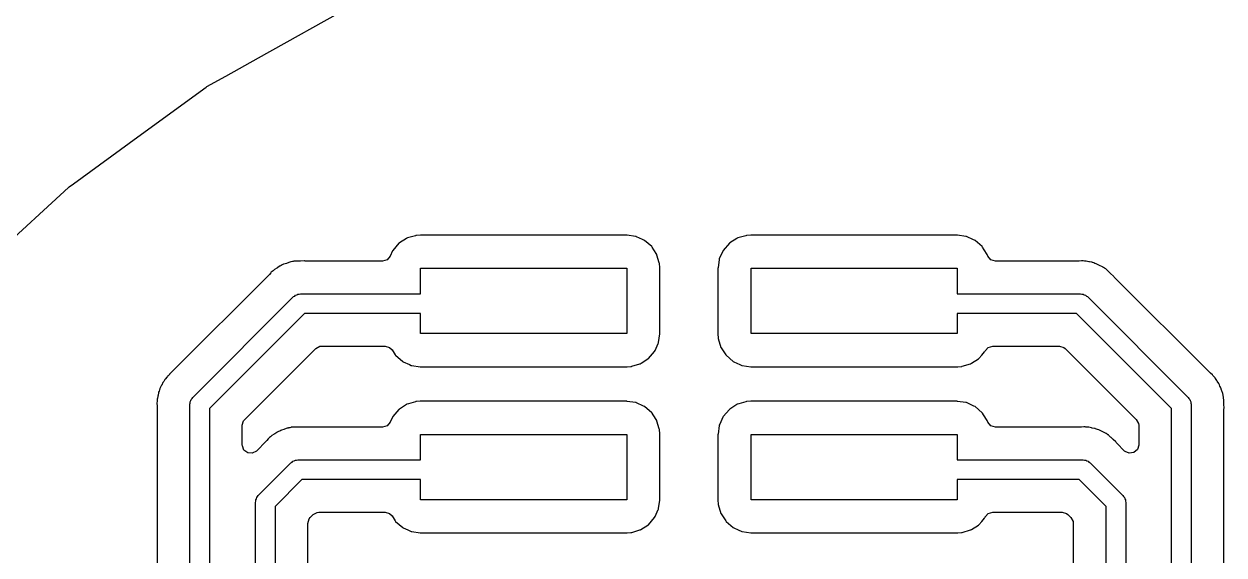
# Model space of a CAD drawing. Extents: x -3.92 to 3.92, y 0.02 to 7.83.
# Drawn here: x -3.51 to -2.788, y 2.112 to 2.432 of the extents above; entities that cross this region are included whole.
import ezdxf

# ---------------------------------------------------------------- set-up
doc = ezdxf.new("R2010")
doc.units = 0
doc.header["$MEASUREMENT"] = 0
doc.layers.add('BLACK', color=7, linetype='CONTINUOUS')

msp = doc.modelspace()

# ---------------------------------------------------------------- linework, layer by layer
at = {"layer": 'BLACK', "linetype": 'CONTINUOUS'}
for p, q in [((-3.36909, 2.41182), (-3.31248, 2.44353)), ((-3.38877, 2.40079), (-3.36909, 2.41182)), ((-3.40017, 2.39441), (-3.38877, 2.40079)), ((-3.44177, 2.36416), (-3.40066, 2.39409)), ((-3.40066, 2.39409), (-3.40017, 2.39441)), ((-3.48055, 2.33593), (-3.44177, 2.36416)), ((-3.53874, 2.28299), (-3.48358, 2.33368)), ((-3.48358, 2.33368), (-3.48314, 2.33404)), ((-3.48314, 2.33404), (-3.48055, 2.33593)), ((-3.27952, 2.30326), (-3.27992, 2.30314)), ((-3.27474, 2.30466), (-3.27952, 2.30326)), ((-3.27449, 2.30474), (-3.27474, 2.30466)), ((-3.27474, 2.30466), (-3.27474, 2.30466)), ((-3.27422, 2.30476), (-3.27449, 2.30474)), ((-3.27174, 2.30493), (-3.27422, 2.30476)), ((-3.27422, 2.30476), (-3.27422, 2.30476)), ((-3.27165, 2.30494), (-3.27174, 2.30493)), ((-3.14764, 2.30494), (-3.27165, 2.30494)), ((-3.14746, 2.30492), (-3.14764, 2.30494)), ((-3.14238, 2.30419), (-3.14746, 2.30492)), ((-3.14746, 2.30492), (-3.14746, 2.30492)), ((-3.14203, 2.30413), (-3.14238, 2.30419)), ((-3.14238, 2.30419), (-3.14238, 2.30419)), ((-3.14171, 2.30399), (-3.14203, 2.30413)), ((-3.13813, 2.30235), (-3.14171, 2.30399)), ((-3.0807, 2.30326), (-3.0811, 2.30314)), ((-3.07592, 2.30466), (-3.0807, 2.30326)), ((-3.07567, 2.30474), (-3.07592, 2.30466)), ((-3.07592, 2.30466), (-3.07592, 2.30466)), ((-3.0754, 2.30476), (-3.07567, 2.30474)), ((-3.07292, 2.30493), (-3.0754, 2.30476)), ((-3.0754, 2.30476), (-3.0754, 2.30476)), ((-3.07283, 2.30494), (-3.07292, 2.30493)), ((-2.94882, 2.30494), (-3.07283, 2.30494)), ((-2.94864, 2.30492), (-2.94882, 2.30494)), ((-2.94356, 2.30419), (-2.94864, 2.30492)), ((-2.94864, 2.30492), (-2.94864, 2.30492)), ((-2.94321, 2.30413), (-2.94356, 2.30419)), ((-2.94356, 2.30419), (-2.94356, 2.30419)), ((-2.94289, 2.30399), (-2.94321, 2.30413)), ((-2.93931, 2.30235), (-2.94289, 2.30399)), ((-3.28469, 2.30008), (-3.2884, 2.2958)), ((-3.28439, 2.30027), (-3.28469, 2.30008)), ((-3.28022, 2.30295), (-3.28439, 2.30027)), ((-3.28439, 2.30027), (-3.28439, 2.30027)), ((-3.27992, 2.30314), (-3.28022, 2.30295)), ((-3.13688, 2.30178), (-3.13813, 2.30235)), ((-3.1326, 2.29807), (-3.13688, 2.30178)), ((-3.13241, 2.29777), (-3.1326, 2.29807)), ((-3.13131, 2.29607), (-3.13241, 2.29777)), ((-3.13241, 2.29777), (-3.13241, 2.29777)), ((-3.12953, 2.29331), (-3.13131, 2.29607)), ((-3.08587, 2.30008), (-3.08958, 2.2958)), ((-3.08557, 2.30027), (-3.08587, 2.30008)), ((-3.0814, 2.30295), (-3.08557, 2.30027)), ((-3.08557, 2.30027), (-3.08557, 2.30027)), ((-3.0811, 2.30314), (-3.0814, 2.30295)), ((-2.93806, 2.30178), (-2.93931, 2.30235)), ((-2.93378, 2.29807), (-2.93806, 2.30178)), ((-2.93359, 2.29777), (-2.93378, 2.29807)), ((-2.93249, 2.29607), (-2.93359, 2.29777)), ((-2.93359, 2.29777), (-2.93359, 2.29777)), ((-2.93072, 2.29331), (-2.93249, 2.29607)), ((-3.35032, 2.28878), (-3.35198, 2.28812)), ((-3.34979, 2.28884), (-3.35032, 2.28878)), ((-3.34949, 2.28888), (-3.34979, 2.28884)), ((-3.34873, 2.28904), (-3.34949, 2.28888)), ((-3.34823, 2.28918), (-3.34873, 2.28904)), ((-3.34793, 2.28927), (-3.34823, 2.28918)), ((-3.34614, 2.28933), (-3.34793, 2.28927)), ((-3.34568, 2.28936), (-3.34614, 2.28933)), ((-3.34563, 2.28937), (-3.34568, 2.28936)), ((-3.34546, 2.28939), (-3.34563, 2.28937)), ((-3.34417, 2.28939), (-3.34546, 2.28939)), ((-3.34401, 2.28939), (-3.34417, 2.28939)), ((-3.34178, 2.28946), (-3.34401, 2.28939)), ((-3.34147, 2.28947), (-3.34178, 2.28946)), ((-3.34119, 2.28941), (-3.34147, 2.28947)), ((-3.34078, 2.28939), (-3.34119, 2.28941)), ((-3.29451, 2.28939), (-3.34078, 2.28939)), ((-3.29183, 2.29018), (-3.29451, 2.28939)), ((-3.29, 2.29229), (-3.29183, 2.29018)), ((-3.28854, 2.29548), (-3.29, 2.29229)), ((-3.2884, 2.2958), (-3.28854, 2.29548)), ((-3.28854, 2.29548), (-3.28854, 2.29548)), ((-3.12943, 2.29297), (-3.12953, 2.29331)), ((-3.12806, 2.28827), (-3.12943, 2.29297)), ((-3.09198, 2.2903), (-3.09271, 2.28521)), ((-3.09193, 2.29065), (-3.09198, 2.2903)), ((-3.09198, 2.2903), (-3.09198, 2.2903)), ((-3.08958, 2.2958), (-3.09193, 2.29065)), ((-2.93062, 2.29297), (-2.93072, 2.29331)), ((-2.93061, 2.29295), (-2.93062, 2.29297)), ((-2.93062, 2.29297), (-2.93062, 2.29297)), ((-2.93036, 2.29229), (-2.93061, 2.29295)), ((-2.92853, 2.29018), (-2.93036, 2.29229)), ((-2.92585, 2.28939), (-2.92853, 2.29018)), ((-2.87598, 2.28939), (-2.92585, 2.28939)), ((-2.87551, 2.28941), (-2.87598, 2.28939)), ((-2.87411, 2.28954), (-2.87551, 2.28941)), ((-2.8738, 2.28957), (-2.87411, 2.28954)), ((-2.87349, 2.28953), (-2.8738, 2.28957)), ((-2.87302, 2.28945), (-2.87349, 2.28953)), ((-2.87224, 2.28939), (-2.87302, 2.28945)), ((-2.87148, 2.28939), (-2.87224, 2.28939)), ((-2.87137, 2.28938), (-2.87148, 2.28939)), ((-2.87115, 2.28932), (-2.87137, 2.28938)), ((-2.87114, 2.28932), (-2.87115, 2.28932)), ((-2.86964, 2.28894), (-2.87114, 2.28932)), ((-2.86918, 2.28884), (-2.86964, 2.28894)), ((-2.86775, 2.28862), (-2.86918, 2.28884)), ((-3.36176, 2.28235), (-3.36266, 2.28126)), ((-3.36156, 2.28259), (-3.36176, 2.28235)), ((-3.36093, 2.28305), (-3.36156, 2.28259)), ((-3.36034, 2.28356), (-3.36093, 2.28305)), ((-3.35979, 2.2841), (-3.36034, 2.28356)), ((-3.35971, 2.28417), (-3.35979, 2.2841)), ((-3.35951, 2.28429), (-3.35971, 2.28417)), ((-3.35817, 2.28508), (-3.35951, 2.28429)), ((-3.35951, 2.28429), (-3.35951, 2.28429)), ((-3.35778, 2.28534), (-3.35817, 2.28508)), ((-3.35658, 2.28621), (-3.35778, 2.28534)), ((-3.35633, 2.28639), (-3.35658, 2.28621)), ((-3.35556, 2.2867), (-3.35633, 2.28639)), ((-3.35486, 2.28704), (-3.35556, 2.2867)), ((-3.35415, 2.28746), (-3.35486, 2.28704)), ((-3.35385, 2.28755), (-3.35415, 2.28746)), ((-3.35242, 2.28796), (-3.35385, 2.28755)), ((-3.35385, 2.28755), (-3.35385, 2.28755)), ((-3.35198, 2.28812), (-3.35242, 2.28796)), ((-3.27165, 2.26969), (-3.27165, 2.28504)), ((-3.27165, 2.28504), (-3.14764, 2.28504)), ((-3.14764, 2.28504), (-3.14764, 2.24567)), ((-3.12794, 2.28787), (-3.12806, 2.28827)), ((-3.12792, 2.28761), (-3.12794, 2.28787)), ((-3.12778, 2.28568), (-3.12792, 2.28761)), ((-3.12792, 2.28761), (-3.12792, 2.28761)), ((-3.12774, 2.28504), (-3.12778, 2.28568)), ((-3.12774, 2.24567), (-3.12774, 2.28504)), ((-3.09271, 2.28521), (-3.09274, 2.28504)), ((-3.09274, 2.28504), (-3.09274, 2.24567)), ((-3.09271, 2.28521), (-3.09271, 2.28521)), ((-3.07283, 2.24567), (-3.07283, 2.28504)), ((-3.07283, 2.28504), (-2.94882, 2.28504)), ((-2.94882, 2.28504), (-2.94882, 2.26969)), ((-2.86741, 2.28856), (-2.86775, 2.28862)), ((-2.86712, 2.28844), (-2.86741, 2.28856)), ((-2.86665, 2.28823), (-2.86712, 2.28844)), ((-2.86712, 2.28844), (-2.86712, 2.28844)), ((-2.86591, 2.28798), (-2.86665, 2.28823)), ((-2.86511, 2.28777), (-2.86591, 2.28798)), ((-2.86353, 2.28691), (-2.86511, 2.28777)), ((-2.86312, 2.2867), (-2.86353, 2.28691)), ((-2.86147, 2.28599), (-2.86312, 2.2867)), ((-2.86122, 2.2858), (-2.86147, 2.28599)), ((-2.86081, 2.28548), (-2.86122, 2.2858)), ((-2.86122, 2.2858), (-2.86122, 2.2858)), ((-2.86016, 2.28506), (-2.86081, 2.28548)), ((-2.85971, 2.28481), (-2.86016, 2.28506)), ((-2.85944, 2.28466), (-2.85971, 2.28481)), ((-2.85971, 2.28481), (-2.85971, 2.28481)), ((-2.85921, 2.28444), (-2.85944, 2.28466)), ((-2.85813, 2.28343), (-2.85921, 2.28444)), ((-2.85777, 2.28313), (-2.85813, 2.28343)), ((-2.8576, 2.28299), (-2.85777, 2.28313)), ((-2.85669, 2.28208), (-2.8576, 2.28299)), ((-2.85658, 2.28197), (-2.85669, 2.28208)), ((-2.85472, 2.28023), (-2.85658, 2.28197)), ((-3.36298, 2.28092), (-3.42043, 2.22346)), ((-3.36266, 2.28126), (-3.36298, 2.28092)), ((-2.85457, 2.27999), (-2.85472, 2.28023)), ((-2.85429, 2.27968), (-2.85457, 2.27999)), ((-2.79684, 2.22223), (-2.85429, 2.27968)), ((-3.4087, 2.20733), (-3.34807, 2.26796)), ((-3.34807, 2.26796), (-3.3474, 2.26834)), ((-3.3474, 2.26834), (-3.34685, 2.26889)), ((-3.34685, 2.26889), (-3.3461, 2.2691)), ((-3.3461, 2.2691), (-3.34543, 2.26948)), ((-3.34543, 2.26948), (-3.34465, 2.26948)), ((-3.34465, 2.26948), (-3.3439, 2.26969)), ((-3.3439, 2.26969), (-3.27165, 2.26969)), ((-2.94882, 2.26969), (-2.87461, 2.26969)), ((-2.87461, 2.26969), (-2.87386, 2.26948)), ((-2.87386, 2.26948), (-2.87308, 2.26948)), ((-2.87308, 2.26948), (-2.8724, 2.2691)), ((-2.8724, 2.2691), (-2.87165, 2.26889)), ((-2.87165, 2.26889), (-2.8711, 2.26834)), ((-2.8711, 2.26834), (-2.87043, 2.26796)), ((-2.87043, 2.26796), (-2.8098, 2.20733)), ((-3.34145, 2.25787), (-3.39862, 2.2007)), ((-3.27165, 2.25787), (-3.34145, 2.25787)), ((-3.27165, 2.24567), (-3.27165, 2.25787)), ((-2.87705, 2.25787), (-2.94882, 2.25787)), ((-2.94882, 2.25787), (-2.94882, 2.24567)), ((-2.81988, 2.2007), (-2.87705, 2.25787)), ((-3.14764, 2.24567), (-3.27165, 2.24567)), ((-3.12849, 2.24041), (-3.12776, 2.24549)), ((-3.12776, 2.24549), (-3.12774, 2.24567)), ((-3.12776, 2.24549), (-3.12776, 2.24549)), ((-3.09274, 2.24567), (-3.09253, 2.24284)), ((-2.94882, 2.24567), (-3.07283, 2.24567)), ((-3.13062, 2.23551), (-3.12869, 2.23974)), ((-3.12869, 2.23974), (-3.12854, 2.24006)), ((-3.12854, 2.24006), (-3.12849, 2.24041)), ((-3.09253, 2.24284), (-3.09094, 2.2374)), ((-3.37746, 2.19399), (-3.33474, 2.23672)), ((-3.33474, 2.23672), (-3.33229, 2.23806)), ((-3.33229, 2.23806), (-3.33123, 2.23817)), ((-3.33123, 2.23817), (-3.29296, 2.23817)), ((-3.29296, 2.23817), (-3.29028, 2.23738)), ((-3.29028, 2.23738), (-3.28879, 2.23589)), ((-3.28879, 2.23589), (-3.28689, 2.23293)), ((-3.28689, 2.23293), (-3.28689, 2.23293)), ((-3.28689, 2.23293), (-3.28669, 2.23264)), ((-3.28669, 2.23264), (-3.28241, 2.22893)), ((-3.13461, 2.23063), (-3.1309, 2.23491)), ((-3.1309, 2.23491), (-3.13062, 2.23551)), ((-3.09094, 2.2374), (-3.09075, 2.2371)), ((-3.09075, 2.2371), (-3.08807, 2.23293)), ((-3.08807, 2.23293), (-3.08807, 2.23293)), ((-3.08807, 2.23293), (-3.08788, 2.23264)), ((-3.08788, 2.23264), (-3.08359, 2.22893)), ((-2.93579, 2.23063), (-2.93405, 2.23264)), ((-2.93405, 2.23264), (-2.93231, 2.23464)), ((-2.93231, 2.23464), (-2.93208, 2.23491)), ((-2.93231, 2.23464), (-2.93231, 2.23464)), ((-2.93208, 2.23491), (-2.93193, 2.23523)), ((-2.93193, 2.23523), (-2.93191, 2.23527)), ((-2.93193, 2.23523), (-2.93193, 2.23523)), ((-2.93191, 2.23527), (-2.93189, 2.2353)), ((-2.93189, 2.2353), (-2.93174, 2.23553)), ((-2.93174, 2.23553), (-2.9317, 2.23551)), ((-2.9317, 2.23551), (-2.93008, 2.23738)), ((-2.93008, 2.23738), (-2.9274, 2.23817)), ((-2.9274, 2.23817), (-2.88727, 2.23817)), ((-2.88727, 2.23817), (-2.88459, 2.23738)), ((-2.88459, 2.23738), (-2.88376, 2.23672)), ((-2.88376, 2.23672), (-2.84104, 2.19399)), ((-3.28241, 2.22893), (-3.28209, 2.22878)), ((-3.28209, 2.22878), (-3.28209, 2.22878)), ((-3.28209, 2.22878), (-3.27834, 2.22707)), ((-3.27834, 2.22707), (-3.27726, 2.22657)), ((-3.27726, 2.22657), (-3.27691, 2.22652)), ((-3.27691, 2.22652), (-3.27691, 2.22652)), ((-3.27691, 2.22652), (-3.27183, 2.22579)), ((-3.27183, 2.22579), (-3.27183, 2.22579)), ((-3.27183, 2.22579), (-3.27165, 2.22577)), ((-3.27165, 2.22577), (-3.14764, 2.22577)), ((-3.14764, 2.22577), (-3.14729, 2.22579)), ((-3.14729, 2.22579), (-3.14507, 2.22595)), ((-3.14507, 2.22595), (-3.14481, 2.22597)), ((-3.14507, 2.22595), (-3.14507, 2.22595)), ((-3.14481, 2.22597), (-3.14455, 2.22605)), ((-3.14455, 2.22605), (-3.13971, 2.22747)), ((-3.14455, 2.22605), (-3.14455, 2.22605)), ((-3.13971, 2.22747), (-3.13937, 2.22757)), ((-3.13937, 2.22757), (-3.13895, 2.22784)), ((-3.13895, 2.22784), (-3.1349, 2.23044)), ((-3.1349, 2.23044), (-3.13461, 2.23063)), ((-3.1349, 2.23044), (-3.1349, 2.23044)), ((-3.08359, 2.22893), (-3.08327, 2.22878)), ((-3.08327, 2.22878), (-3.08327, 2.22878)), ((-3.08327, 2.22878), (-3.07952, 2.22707)), ((-3.07952, 2.22707), (-3.07844, 2.22657)), ((-3.07844, 2.22657), (-3.07809, 2.22652)), ((-3.07809, 2.22652), (-3.07809, 2.22652)), ((-3.07809, 2.22652), (-3.07301, 2.22579)), ((-3.07301, 2.22579), (-3.07301, 2.22579)), ((-3.07301, 2.22579), (-3.07283, 2.22577)), ((-3.07283, 2.22577), (-2.94882, 2.22577)), ((-2.94882, 2.22577), (-2.94847, 2.22579)), ((-2.94847, 2.22579), (-2.94625, 2.22595)), ((-2.94625, 2.22595), (-2.94599, 2.22597)), ((-2.94625, 2.22595), (-2.94625, 2.22595)), ((-2.94599, 2.22597), (-2.94573, 2.22605)), ((-2.94573, 2.22605), (-2.94089, 2.22747)), ((-2.94573, 2.22605), (-2.94573, 2.22605)), ((-2.94089, 2.22747), (-2.94055, 2.22757)), ((-2.94055, 2.22757), (-2.94013, 2.22784)), ((-2.94013, 2.22784), (-2.93608, 2.23044)), ((-2.93608, 2.23044), (-2.93579, 2.23063)), ((-2.93608, 2.23044), (-2.93608, 2.23044)), ((-3.42655, 2.21653), (-3.42674, 2.21629)), ((-3.42623, 2.21694), (-3.42655, 2.21653)), ((-3.42655, 2.21653), (-3.42655, 2.21653)), ((-3.42581, 2.21759), (-3.42623, 2.21694)), ((-3.42556, 2.21805), (-3.42581, 2.21759)), ((-3.42541, 2.21832), (-3.42556, 2.21805)), ((-3.42556, 2.21805), (-3.42556, 2.21805)), ((-3.42418, 2.21963), (-3.42541, 2.21832)), ((-3.42387, 2.21998), (-3.42418, 2.21963)), ((-3.42374, 2.22016), (-3.42387, 2.21998)), ((-3.42283, 2.22107), (-3.42374, 2.22016)), ((-3.42272, 2.22118), (-3.42283, 2.22107)), ((-3.42119, 2.22281), (-3.42272, 2.22118)), ((-3.42098, 2.22303), (-3.42119, 2.22281)), ((-3.42119, 2.22281), (-3.42119, 2.22281)), ((-3.42073, 2.22319), (-3.42098, 2.22303)), ((-3.42043, 2.22346), (-3.42073, 2.22319)), ((-2.79649, 2.22191), (-2.79684, 2.22223)), ((-2.79516, 2.22082), (-2.79649, 2.22191)), ((-2.79498, 2.22056), (-2.79516, 2.22082)), ((-2.7947, 2.22018), (-2.79498, 2.22056)), ((-2.7942, 2.21959), (-2.7947, 2.22018)), ((-2.79365, 2.21905), (-2.7942, 2.21959)), ((-2.79358, 2.21897), (-2.79365, 2.21905)), ((-2.79347, 2.21877), (-2.79358, 2.21897)), ((-2.79267, 2.21742), (-2.79347, 2.21877)), ((-2.79347, 2.21877), (-2.79347, 2.21877)), ((-2.79242, 2.21703), (-2.79267, 2.21742)), ((-2.79136, 2.21558), (-2.79242, 2.21703)), ((-3.42936, 2.21004), (-3.42959, 2.20858)), ((-3.42931, 2.21035), (-3.42936, 2.21004)), ((-3.42898, 2.21111), (-3.42931, 2.21035)), ((-3.42873, 2.21185), (-3.42898, 2.21111)), ((-3.42864, 2.21221), (-3.42873, 2.21185)), ((-3.42852, 2.21265), (-3.42864, 2.21221)), ((-3.42766, 2.21422), (-3.42852, 2.21265)), ((-3.42745, 2.21464), (-3.42766, 2.21422)), ((-3.42744, 2.21467), (-3.42745, 2.21464)), ((-3.42674, 2.21629), (-3.42744, 2.21467)), ((-2.79106, 2.21481), (-2.79136, 2.21558)), ((-2.79071, 2.21411), (-2.79106, 2.21481)), ((-2.79029, 2.2134), (-2.79071, 2.21411)), ((-2.7902, 2.2131), (-2.79029, 2.2134)), ((-2.78979, 2.21168), (-2.7902, 2.2131)), ((-2.7902, 2.2131), (-2.7902, 2.2131)), ((-2.78964, 2.21123), (-2.78979, 2.21168)), ((-2.78898, 2.20957), (-2.78964, 2.21123)), ((-2.78894, 2.20926), (-2.78898, 2.20957)), ((-3.4302, 2.20474), (-3.43032, 2.20396)), ((-3.43032, 2.20396), (-3.43029, 2.20365)), ((-3.43029, 2.20365), (-3.43016, 2.20225)), ((-3.43014, 2.20551), (-3.4302, 2.20474)), ((-3.43016, 2.20225), (-3.43014, 2.20178)), ((-3.43013, 2.20638), (-3.43014, 2.20628)), ((-3.43014, 2.20628), (-3.43014, 2.20551)), ((-3.43005, 2.2067), (-3.43013, 2.20638)), ((-3.42969, 2.20812), (-3.43005, 2.2067)), ((-3.42959, 2.20858), (-3.42969, 2.20812)), ((-3.41043, 2.20315), (-3.41023, 2.2039)), ((-3.41043, 1.93001), (-3.41043, 2.20315)), ((-3.41023, 2.20468), (-3.40984, 2.20535)), ((-3.41023, 2.2039), (-3.41023, 2.20468)), ((-3.40984, 2.20535), (-3.40964, 2.2061)), ((-3.40964, 2.2061), (-3.40909, 2.20665)), ((-3.40909, 2.20665), (-3.4087, 2.20733)), ((-3.28022, 2.20295), (-3.28439, 2.20027)), ((-3.27992, 2.20314), (-3.28022, 2.20295)), ((-3.27898, 2.20342), (-3.27992, 2.20314)), ((-3.27474, 2.20466), (-3.27898, 2.20342)), ((-3.27449, 2.20474), (-3.27474, 2.20466)), ((-3.27474, 2.20466), (-3.27474, 2.20466)), ((-3.27422, 2.20476), (-3.27449, 2.20474)), ((-3.27186, 2.20493), (-3.27422, 2.20476)), ((-3.27422, 2.20476), (-3.27422, 2.20476)), ((-3.27165, 2.20494), (-3.27186, 2.20493)), ((-3.14764, 2.20494), (-3.27165, 2.20494)), ((-3.14746, 2.20492), (-3.14764, 2.20494)), ((-3.14238, 2.20419), (-3.14746, 2.20492)), ((-3.14746, 2.20492), (-3.14746, 2.20492)), ((-3.14203, 2.20413), (-3.14238, 2.20419)), ((-3.14238, 2.20419), (-3.14238, 2.20419)), ((-3.14171, 2.20399), (-3.14203, 2.20413)), ((-3.13752, 2.20207), (-3.14171, 2.20399)), ((-3.0814, 2.20295), (-3.08557, 2.20027)), ((-3.0811, 2.20314), (-3.0814, 2.20295)), ((-3.08016, 2.20342), (-3.0811, 2.20314)), ((-3.07592, 2.20466), (-3.08016, 2.20342)), ((-3.07567, 2.20474), (-3.07592, 2.20466)), ((-3.07592, 2.20466), (-3.07592, 2.20466)), ((-3.0754, 2.20476), (-3.07567, 2.20474)), ((-3.07304, 2.20493), (-3.0754, 2.20476)), ((-3.0754, 2.20476), (-3.0754, 2.20476)), ((-3.07283, 2.20494), (-3.07304, 2.20493)), ((-2.94882, 2.20494), (-3.07283, 2.20494)), ((-2.94864, 2.20492), (-2.94882, 2.20494)), ((-2.94356, 2.20419), (-2.94864, 2.20492)), ((-2.94864, 2.20492), (-2.94864, 2.20492)), ((-2.94321, 2.20413), (-2.94356, 2.20419)), ((-2.94356, 2.20419), (-2.94356, 2.20419)), ((-2.94289, 2.20399), (-2.94321, 2.20413)), ((-2.9387, 2.20207), (-2.94289, 2.20399)), ((-2.8098, 2.20733), (-2.80941, 2.20665)), ((-2.80941, 2.20665), (-2.80886, 2.2061)), ((-2.80886, 2.2061), (-2.80866, 2.20535)), ((-2.80866, 2.20535), (-2.80827, 2.20468)), ((-2.80827, 2.20468), (-2.80827, 2.2039)), ((-2.80827, 2.2039), (-2.80807, 2.20315)), ((-2.80807, 2.20315), (-2.80807, 1.84882)), ((-2.78888, 2.20875), (-2.78894, 2.20926)), ((-2.78872, 2.20798), (-2.78888, 2.20875)), ((-2.78859, 2.20754), (-2.78872, 2.20798)), ((-2.78849, 2.20719), (-2.78859, 2.20754)), ((-2.78843, 2.20551), (-2.78849, 2.20719)), ((-2.78843, 2.20539), (-2.78843, 2.20551)), ((-2.78839, 2.20493), (-2.78843, 2.20539)), ((-2.78839, 2.20489), (-2.78839, 2.20493)), ((-2.78837, 2.20471), (-2.78839, 2.20489)), ((-2.78837, 2.20342), (-2.78837, 2.20471)), ((-2.78836, 2.20326), (-2.78837, 2.20342)), ((-2.78828, 2.20072), (-2.78836, 2.20326)), ((-3.43014, 2.20178), (-3.43014, 1.94022)), ((-3.39862, 2.2007), (-3.39862, 1.92756)), ((-3.28854, 2.19548), (-3.29, 2.19229)), ((-3.2884, 2.1958), (-3.28854, 2.19548)), ((-3.28854, 2.19548), (-3.28854, 2.19548)), ((-3.28469, 2.20008), (-3.2884, 2.1958)), ((-3.28439, 2.20027), (-3.28469, 2.20008)), ((-3.28439, 2.20027), (-3.28439, 2.20027)), ((-3.13688, 2.20178), (-3.13752, 2.20207)), ((-3.1326, 2.19807), (-3.13688, 2.20178)), ((-3.13241, 2.19777), (-3.1326, 2.19807)), ((-3.1318, 2.19684), (-3.13241, 2.19777)), ((-3.13241, 2.19777), (-3.13241, 2.19777)), ((-3.12953, 2.19331), (-3.1318, 2.19684)), ((-3.08972, 2.19548), (-3.09168, 2.19119)), ((-3.08958, 2.1958), (-3.08972, 2.19548)), ((-3.08972, 2.19548), (-3.08972, 2.19548)), ((-3.08587, 2.20008), (-3.08958, 2.1958)), ((-3.08557, 2.20027), (-3.08587, 2.20008)), ((-3.08557, 2.20027), (-3.08557, 2.20027)), ((-2.93806, 2.20178), (-2.9387, 2.20207)), ((-2.93378, 2.19807), (-2.93806, 2.20178)), ((-2.93359, 2.19777), (-2.93378, 2.19807)), ((-2.93299, 2.19684), (-2.93359, 2.19777)), ((-2.93359, 2.19777), (-2.93359, 2.19777)), ((-2.93072, 2.19331), (-2.93299, 2.19684)), ((-2.81988, 1.85127), (-2.81988, 2.2007)), ((-2.78837, 2.20003), (-2.78835, 2.20044)), ((-2.78837, 1.85019), (-2.78837, 2.20003)), ((-2.78835, 2.20044), (-2.78828, 2.20072)), ((-3.37892, 2.19049), (-3.37813, 2.19317)), ((-3.37892, 2.17853), (-3.37892, 2.19049)), ((-3.37813, 2.19317), (-3.37746, 2.19399)), ((-3.354, 2.18796), (-3.35542, 2.18755)), ((-3.35356, 2.18812), (-3.354, 2.18796)), ((-3.35189, 2.18878), (-3.35356, 2.18812)), ((-3.35136, 2.18884), (-3.35189, 2.18878)), ((-3.35107, 2.18888), (-3.35136, 2.18884)), ((-3.35031, 2.18904), (-3.35107, 2.18888)), ((-3.34981, 2.18918), (-3.35031, 2.18904)), ((-3.34951, 2.18927), (-3.34981, 2.18918)), ((-3.34772, 2.18933), (-3.34951, 2.18927)), ((-3.34725, 2.18936), (-3.34772, 2.18933)), ((-3.34721, 2.18937), (-3.34725, 2.18936)), ((-3.34703, 2.18939), (-3.34721, 2.18937)), ((-3.34574, 2.18939), (-3.34703, 2.18939)), ((-3.34558, 2.18939), (-3.34574, 2.18939)), ((-3.34336, 2.18946), (-3.34558, 2.18939)), ((-3.34304, 2.18947), (-3.34336, 2.18946)), ((-3.34276, 2.18941), (-3.34304, 2.18947)), ((-3.34236, 2.18939), (-3.34276, 2.18941)), ((-3.29451, 2.18939), (-3.34236, 2.18939)), ((-3.29183, 2.19018), (-3.29451, 2.18939)), ((-3.29, 2.19229), (-3.29183, 2.19018)), ((-3.12943, 2.19297), (-3.12953, 2.19331)), ((-3.12806, 2.18827), (-3.12943, 2.19297)), ((-3.12794, 2.18787), (-3.12806, 2.18827)), ((-3.12792, 2.18761), (-3.12794, 2.18787)), ((-3.09198, 2.1903), (-3.09271, 2.18521)), ((-3.09193, 2.19065), (-3.09198, 2.1903)), ((-3.09198, 2.1903), (-3.09198, 2.1903)), ((-3.09168, 2.19119), (-3.09193, 2.19065)), ((-2.93062, 2.19297), (-2.93072, 2.19331)), ((-2.93061, 2.19295), (-2.93062, 2.19297)), ((-2.93062, 2.19297), (-2.93062, 2.19297)), ((-2.93036, 2.19229), (-2.93061, 2.19295)), ((-2.92853, 2.19018), (-2.93036, 2.19229)), ((-2.92585, 2.18939), (-2.92853, 2.19018)), ((-2.8744, 2.18939), (-2.92585, 2.18939)), ((-2.87394, 2.18941), (-2.8744, 2.18939)), ((-2.87253, 2.18954), (-2.87394, 2.18941)), ((-2.87222, 2.18957), (-2.87253, 2.18954)), ((-2.87191, 2.18953), (-2.87222, 2.18957)), ((-2.87144, 2.18945), (-2.87191, 2.18953)), ((-2.87067, 2.18939), (-2.87144, 2.18945)), ((-2.8699, 2.18939), (-2.87067, 2.18939)), ((-2.8698, 2.18938), (-2.8699, 2.18939)), ((-2.86957, 2.18932), (-2.8698, 2.18938)), ((-2.86806, 2.18894), (-2.86957, 2.18932)), ((-2.86957, 2.18932), (-2.86957, 2.18932)), ((-2.8676, 2.18884), (-2.86806, 2.18894)), ((-2.86618, 2.18862), (-2.8676, 2.18884)), ((-2.86583, 2.18856), (-2.86618, 2.18862)), ((-2.86555, 2.18844), (-2.86583, 2.18856)), ((-2.86507, 2.18823), (-2.86555, 2.18844)), ((-2.86555, 2.18844), (-2.86555, 2.18844)), ((-2.86433, 2.18798), (-2.86507, 2.18823)), ((-2.86353, 2.18777), (-2.86433, 2.18798)), ((-2.86196, 2.18691), (-2.86353, 2.18777)), ((-2.84104, 2.19399), (-2.8397, 2.19154)), ((-2.8397, 2.19154), (-2.83959, 2.19049)), ((-2.83959, 2.19049), (-2.83959, 2.17853)), ((-3.36455, 2.18092), (-3.37045, 2.17502)), ((-3.36424, 2.18126), (-3.36455, 2.18092)), ((-3.36334, 2.18235), (-3.36424, 2.18126)), ((-3.36314, 2.18259), (-3.36334, 2.18235)), ((-3.3625, 2.18305), (-3.36314, 2.18259)), ((-3.36191, 2.18356), (-3.3625, 2.18305)), ((-3.36137, 2.1841), (-3.36191, 2.18356)), ((-3.36129, 2.18417), (-3.36137, 2.1841)), ((-3.36109, 2.18429), (-3.36129, 2.18417)), ((-3.35975, 2.18508), (-3.36109, 2.18429)), ((-3.36109, 2.18429), (-3.36109, 2.18429)), ((-3.35936, 2.18534), (-3.35975, 2.18508)), ((-3.35816, 2.18621), (-3.35936, 2.18534)), ((-3.35791, 2.18639), (-3.35816, 2.18621)), ((-3.35713, 2.1867), (-3.35791, 2.18639)), ((-3.35644, 2.18704), (-3.35713, 2.1867)), ((-3.35572, 2.18746), (-3.35644, 2.18704)), ((-3.35542, 2.18755), (-3.35572, 2.18746)), ((-3.35542, 2.18755), (-3.35542, 2.18755)), ((-3.27165, 2.16969), (-3.27165, 2.18504)), ((-3.27165, 2.18504), (-3.14764, 2.18504)), ((-3.14764, 2.18504), (-3.14764, 2.14567)), ((-3.12778, 2.18568), (-3.12792, 2.18761)), ((-3.12792, 2.18761), (-3.12792, 2.18761)), ((-3.12774, 2.18504), (-3.12778, 2.18568)), ((-3.12774, 2.14567), (-3.12774, 2.18504)), ((-3.09271, 2.18521), (-3.09274, 2.18504)), ((-3.09274, 2.18504), (-3.09274, 2.14567)), ((-3.09271, 2.18521), (-3.09271, 2.18521)), ((-3.07283, 2.14567), (-3.07283, 2.18504)), ((-3.07283, 2.18504), (-2.94882, 2.18504)), ((-2.94882, 2.18504), (-2.94882, 2.16969)), ((-2.86154, 2.1867), (-2.86196, 2.18691)), ((-2.85989, 2.18599), (-2.86154, 2.1867)), ((-2.85965, 2.1858), (-2.85989, 2.18599)), ((-2.85924, 2.18548), (-2.85965, 2.1858)), ((-2.85965, 2.1858), (-2.85965, 2.1858)), ((-2.85859, 2.18506), (-2.85924, 2.18548)), ((-2.85814, 2.18481), (-2.85859, 2.18506)), ((-2.85786, 2.18466), (-2.85814, 2.18481)), ((-2.85814, 2.18481), (-2.85814, 2.18481)), ((-2.85764, 2.18444), (-2.85786, 2.18466)), ((-2.85656, 2.18343), (-2.85764, 2.18444)), ((-2.8562, 2.18313), (-2.85656, 2.18343)), ((-2.85602, 2.18299), (-2.8562, 2.18313)), ((-2.85511, 2.18208), (-2.85602, 2.18299)), ((-2.855, 2.18197), (-2.85511, 2.18208)), ((-2.85342, 2.18049), (-2.855, 2.18197)), ((-2.85315, 2.18023), (-2.85342, 2.18049)), ((-3.3789, 2.17818), (-3.37892, 2.17853)), ((-3.37793, 2.17556), (-3.3789, 2.17818)), ((-3.37569, 2.17388), (-3.37793, 2.17556)), ((-3.3729, 2.17368), (-3.37569, 2.17388)), ((-3.37045, 2.17502), (-3.3729, 2.17368)), ((-2.85299, 2.17999), (-2.85315, 2.18023)), ((-2.85272, 2.17968), (-2.85299, 2.17999)), ((-2.84805, 2.17502), (-2.85272, 2.17968)), ((-2.8478, 2.17478), (-2.84805, 2.17502)), ((-2.84525, 2.17362), (-2.8478, 2.17478)), ((-2.84249, 2.17402), (-2.84525, 2.17362)), ((-2.84037, 2.17585), (-2.84249, 2.17402)), ((-2.83959, 2.17853), (-2.84037, 2.17585)), ((-3.36933, 2.14827), (-3.34965, 2.16796)), ((-3.34965, 2.16796), (-3.34897, 2.16834)), ((-3.34897, 2.16834), (-3.34843, 2.16889)), ((-3.34843, 2.16889), (-3.34767, 2.1691)), ((-3.34767, 2.1691), (-3.347, 2.16948)), ((-3.347, 2.16948), (-3.34622, 2.16948)), ((-3.34622, 2.16948), (-3.34547, 2.16969)), ((-3.34547, 2.16969), (-3.27165, 2.16969)), ((-2.94882, 2.16969), (-2.87303, 2.16969)), ((-2.87303, 2.16969), (-2.87228, 2.16948)), ((-2.87228, 2.16948), (-2.8715, 2.16948)), ((-2.8715, 2.16948), (-2.87083, 2.1691)), ((-2.87083, 2.1691), (-2.87008, 2.16889)), ((-2.87008, 2.16889), (-2.86953, 2.16834)), ((-2.86953, 2.16834), (-2.86886, 2.16796)), ((-2.86886, 2.16796), (-2.84917, 2.14827)), ((-3.34303, 2.15787), (-3.35925, 2.14165)), ((-3.27165, 2.15787), (-3.34303, 2.15787)), ((-3.27165, 2.14567), (-3.27165, 2.15787)), ((-2.87548, 2.15787), (-2.94882, 2.15787)), ((-2.94882, 2.15787), (-2.94882, 2.14567)), ((-2.85925, 2.14165), (-2.87548, 2.15787)), ((-3.37106, 2.14409), (-3.37086, 2.14485)), ((-3.37086, 2.14562), (-3.37047, 2.1463)), ((-3.37086, 2.14485), (-3.37086, 2.14562)), ((-3.37047, 2.1463), (-3.37027, 2.14705)), ((-3.37027, 2.14705), (-3.36972, 2.1476)), ((-3.36972, 2.1476), (-3.36933, 2.14827)), ((-3.14764, 2.14567), (-3.27165, 2.14567)), ((-3.12849, 2.14041), (-3.12776, 2.14549)), ((-3.12776, 2.14549), (-3.12774, 2.14567)), ((-3.12776, 2.14549), (-3.12776, 2.14549)), ((-3.09274, 2.14567), (-3.09253, 2.14284)), ((-2.94882, 2.14567), (-3.07283, 2.14567)), ((-2.84917, 2.14827), (-2.84878, 2.1476)), ((-2.84878, 2.1476), (-2.84823, 2.14705)), ((-2.84823, 2.14705), (-2.84803, 2.1463)), ((-2.84803, 2.1463), (-2.84764, 2.14562)), ((-2.84764, 2.14562), (-2.84764, 2.14485)), ((-2.84764, 2.14485), (-2.84744, 2.14409)), ((-3.37106, 1.91032), (-3.37106, 2.14409)), ((-3.35925, 2.14165), (-3.35925, 1.90787)), ((-3.33632, 2.13672), (-3.33386, 2.13806)), ((-3.33386, 2.13806), (-3.33281, 2.13817)), ((-3.33281, 2.13817), (-3.29296, 2.13817)), ((-3.29296, 2.13817), (-3.29028, 2.13738)), ((-3.29028, 2.13738), (-3.28879, 2.13589)), ((-3.13062, 2.13551), (-3.12869, 2.13974)), ((-3.12869, 2.13974), (-3.12854, 2.14006)), ((-3.12854, 2.14006), (-3.12849, 2.14041)), ((-3.09253, 2.14284), (-3.09094, 2.1374)), ((-3.09094, 2.1374), (-3.09075, 2.1371)), ((-3.09075, 2.1371), (-3.08807, 2.13293)), ((-2.9317, 2.13551), (-2.93008, 2.13738)), ((-2.93008, 2.13738), (-2.9274, 2.13817)), ((-2.9274, 2.13817), (-2.88569, 2.13817)), ((-2.88569, 2.13817), (-2.88301, 2.13738)), ((-2.88301, 2.13738), (-2.88219, 2.13672)), ((-2.85925, 1.87095), (-2.85925, 2.14165)), ((-2.84744, 2.14409), (-2.84744, 1.8685)), ((-3.33955, 2.13143), (-3.33876, 2.13411)), ((-3.33955, 2.0801), (-3.33955, 2.13143)), ((-3.33876, 2.13411), (-3.33809, 2.13494)), ((-3.33809, 2.13494), (-3.33632, 2.13672)), ((-3.28879, 2.13589), (-3.28689, 2.13293)), ((-3.28689, 2.13293), (-3.28689, 2.13293)), ((-3.28689, 2.13293), (-3.28669, 2.13264)), ((-3.28669, 2.13264), (-3.28241, 2.12893)), ((-3.13907, 2.12776), (-3.1349, 2.13044)), ((-3.1349, 2.13044), (-3.13461, 2.13063)), ((-3.1349, 2.13044), (-3.1349, 2.13044)), ((-3.13461, 2.13063), (-3.1309, 2.13491)), ((-3.1309, 2.13491), (-3.13062, 2.13551)), ((-3.08807, 2.13293), (-3.08807, 2.13293)), ((-3.08807, 2.13293), (-3.08788, 2.13264)), ((-3.08788, 2.13264), (-3.08359, 2.12893)), ((-2.94025, 2.12776), (-2.93608, 2.13044)), ((-2.93608, 2.13044), (-2.93579, 2.13063)), ((-2.93608, 2.13044), (-2.93608, 2.13044)), ((-2.93579, 2.13063), (-2.93405, 2.13264)), ((-2.93405, 2.13264), (-2.93231, 2.13464)), ((-2.93231, 2.13464), (-2.93208, 2.13491)), ((-2.93231, 2.13464), (-2.93231, 2.13464)), ((-2.93208, 2.13491), (-2.93193, 2.13523)), ((-2.93193, 2.13523), (-2.93191, 2.13527)), ((-2.93193, 2.13523), (-2.93193, 2.13523)), ((-2.93191, 2.13527), (-2.93189, 2.1353)), ((-2.93189, 2.1353), (-2.93174, 2.13553)), ((-2.93174, 2.13553), (-2.9317, 2.13551)), ((-2.88219, 2.13672), (-2.88041, 2.13494)), ((-2.88041, 2.13494), (-2.87907, 2.13249)), ((-2.87907, 2.13249), (-2.87896, 2.13143)), ((-2.87896, 2.13143), (-2.87896, 2.0801)), ((-3.28241, 2.12893), (-3.28209, 2.12878)), ((-3.28209, 2.12878), (-3.28209, 2.12878)), ((-3.28209, 2.12878), (-3.27943, 2.12757)), ((-3.27943, 2.12757), (-3.27726, 2.12657)), ((-3.27726, 2.12657), (-3.27691, 2.12652)), ((-3.27691, 2.12652), (-3.27691, 2.12652)), ((-3.27691, 2.12652), (-3.27183, 2.12579)), ((-3.27183, 2.12579), (-3.27183, 2.12579)), ((-3.27183, 2.12579), (-3.27165, 2.12577)), ((-3.27165, 2.12577), (-3.14764, 2.12577)), ((-3.14764, 2.12577), (-3.14729, 2.12579)), ((-3.14729, 2.12579), (-3.14507, 2.12595)), ((-3.14507, 2.12595), (-3.14481, 2.12597)), ((-3.14507, 2.12595), (-3.14507, 2.12595)), ((-3.14481, 2.12597), (-3.14455, 2.12605)), ((-3.14455, 2.12605), (-3.13971, 2.12747)), ((-3.14455, 2.12605), (-3.14455, 2.12605)), ((-3.13971, 2.12747), (-3.13937, 2.12757)), ((-3.13937, 2.12757), (-3.13907, 2.12776)), ((-3.08359, 2.12893), (-3.08327, 2.12878)), ((-3.08327, 2.12878), (-3.08327, 2.12878)), ((-3.08327, 2.12878), (-3.08061, 2.12757)), ((-3.08061, 2.12757), (-3.07844, 2.12657)), ((-3.07844, 2.12657), (-3.07809, 2.12652)), ((-3.07809, 2.12652), (-3.07809, 2.12652)), ((-3.07809, 2.12652), (-3.07301, 2.12579)), ((-3.07301, 2.12579), (-3.07301, 2.12579)), ((-3.07301, 2.12579), (-3.07283, 2.12577)), ((-3.07283, 2.12577), (-2.94882, 2.12577)), ((-2.94882, 2.12577), (-2.94847, 2.12579)), ((-2.94847, 2.12579), (-2.94625, 2.12595)), ((-2.94625, 2.12595), (-2.94599, 2.12597)), ((-2.94625, 2.12595), (-2.94625, 2.12595)), ((-2.94599, 2.12597), (-2.94573, 2.12605)), ((-2.94573, 2.12605), (-2.94089, 2.12747)), ((-2.94573, 2.12605), (-2.94573, 2.12605)), ((-2.94089, 2.12747), (-2.94055, 2.12757)), ((-2.94055, 2.12757), (-2.94025, 2.12776))]:
    msp.add_line(p, q, dxfattribs=at)

doc.saveas('drawing.dxf')
